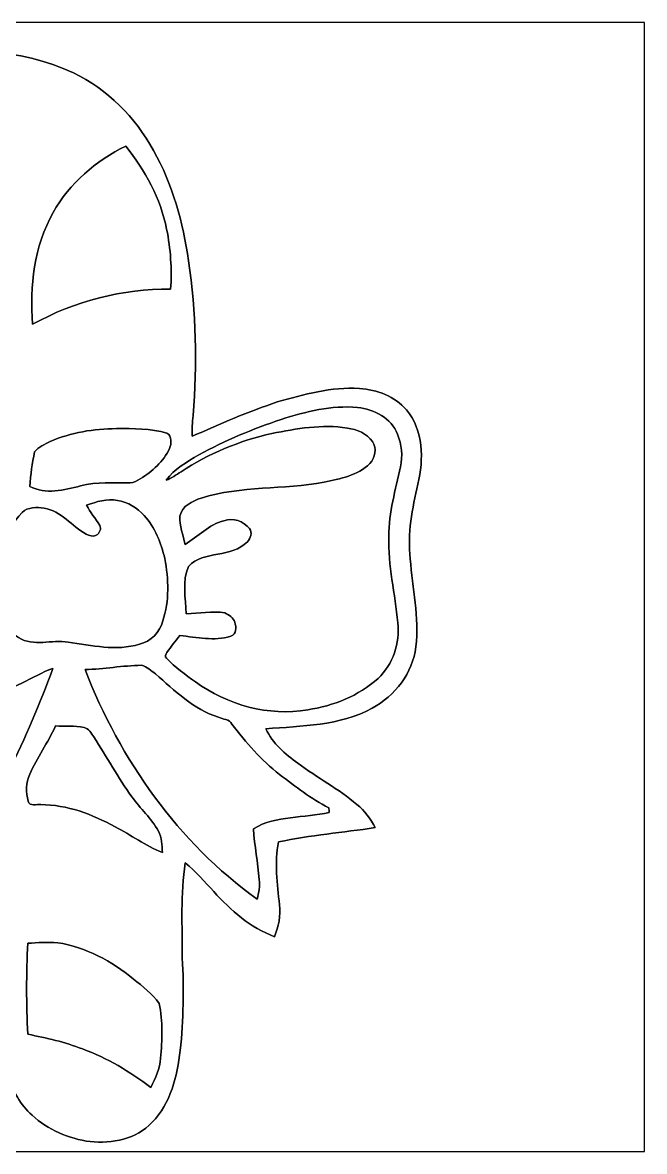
# Model space of a CAD drawing. Header units: centimetres. Extents: x -16.8 to 16.8, y -16.7 to 16.7.
# Drawn here: x -1.59 to 16.77, y -16.67 to 16.67 of the extents above; entities that cross this region are included whole.
import ezdxf

# ---------------------------------------------------------------- set-up
doc = ezdxf.new("R2010")
doc.units = ezdxf.units.CM
doc.header["$MEASUREMENT"] = 0
doc.layers.add('Layer 1', color=7, linetype='Continuous')

msp = doc.modelspace()

# ---------------------------------------------------------------- linework, layer by layer
at = {"layer": 'Layer 1', "color": 7}
for points, knots in [([(-16.77458, 16.66875), (-16.77458, 16.66875), (16.77458, 16.66875), (16.77458, 16.66875), (16.77458, 16.66875), (16.77458, 16.66875), (16.77458, -16.66875), (16.77458, -16.66875), (16.77458, -16.66875), (16.77458, -16.66875), (-16.77458, -16.66875), (-16.77458, -16.66875), (-16.77458, -16.66875), (-16.77458, -16.66875), (-16.77458, 16.66875), (-16.77458, 16.66875), (-16.77458, 16.66875), (-16.77458, 16.66875), (-16.77458, 16.66875), (-16.77458, 16.66875)], [0, 0, 0, 0, 0.16666667, 0.16666667, 0.16666667, 0.16666667, 0.33333333, 0.33333333, 0.33333333, 0.33333333, 0.5, 0.5, 0.5, 0.5, 0.66666667, 0.66666667, 0.66666667, 0.66666667, 1, 1, 1, 1]), ([(-5.19395, 15.39169), (-6.27733, 15.00046), (-7.233, 14.27515), (-7.92198, 13.35405), (-7.92198, 13.35405), (-8.66951, 12.37615), (-9.12072, 11.18235), (-9.25336, 9.96139), (-9.25336, 9.96139), (-9.34755, 8.84414), (-9.17575, 7.69655), (-8.70832, 6.67385), (-8.70832, 6.67385), (-8.53546, 6.24417), (-8.24159, 5.87975), (-8.03663, 5.46664), (-8.03663, 5.46664), (-8.60884, 5.26979), (-9.18281, 4.91596), (-9.4047, 4.32294), (-9.4047, 4.32294), (-9.66223, 3.56517), (-9.41987, 2.76684), (-9.40682, 1.99355), (-9.40682, 1.99355), (-9.35849, 0.98249), (-9.64318, 0.00317), (-9.86261, -0.97226), (-9.86261, -0.97226), (-9.97338, -1.43193), (-10.00054, -1.91241), (-9.93105, -2.38054), (-9.93105, -2.38054), (-9.85555, -2.88819), (-9.56134, -3.34433), (-9.16975, -3.66677), (-9.16975, -3.66677), (-8.44268, -4.21358), (-7.51558, -4.37797), (-6.63328, -4.4831), (-6.63328, -4.4831), (-6.62623, -4.50533), (-6.61176, -4.54978), (-6.60471, -4.57165), (-6.60471, -4.57165), (-7.46019, -5.52697), (-8.5785, -6.17608), (-9.60755, -6.92044), (-9.60755, -6.92044), (-9.3031, -7.35118), (-8.81662, -7.62706), (-8.30721, -7.7403), (-8.30721, -7.7403), (-7.74947, -7.90328), (-7.16809, -7.94597), (-6.59377, -8.01229), (-6.59377, -8.01229), (-6.45231, -8.02852), (-6.41385, -8.19362), (-6.3567, -8.29945), (-6.3567, -8.29945), (-6.04626, -9.09461), (-6.14821, -9.97091), (-6.11364, -10.80488), (-6.11364, -10.80488), (-5.49204, -10.64436), (-4.95124, -10.26336), (-4.46229, -9.86049), (-4.46229, -9.86049), (-3.48262, -8.99478), (-2.83139, -7.84437), (-2.03059, -6.82766), (-2.03059, -6.82766), (-1.90359, -7.61153), (-1.9618, -8.41093), (-1.97873, -9.20115), (-1.97873, -9.20115), (-2.01119, -10.93893), (-2.1971, -12.68448), (-1.96603, -14.41662), (-1.96603, -14.41662), (-1.90571, -14.87311), (-1.64994, -15.29186), (-1.30916, -15.59595), (-1.30916, -15.59595), (-0.83926, -16.03269), (-0.22507, -16.29304), (0.40675, -16.37947), (0.40675, -16.37947), (1.04846, -16.44086), (1.77765, -16.30715), (2.23202, -15.81326), (2.23202, -15.81326), (2.79753, -15.25235), (2.9651, -14.44413), (3.06917, -13.68637), (3.06917, -13.68637), (3.16442, -12.77902), (3.17571, -11.86462), (3.12808, -10.9541), (3.12808, -10.9541), (3.13161, -10.01854), (3.06599, -9.0738), (3.21663, -8.14599), (3.21663, -8.14599), (3.52425, -8.39964), (3.78919, -8.70056), (4.0573, -8.99442), (4.0573, -8.99442), (4.55718, -9.55252), (5.14138, -10.06122), (5.85188, -10.32792), (5.85188, -10.32792), (5.97217, -10.02806), (6.04132, -9.70597), (5.99581, -9.38248), (5.99581, -9.38248), (5.93619, -8.76723), (5.84447, -8.14176), (5.96865, -7.52828), (5.96865, -7.52828), (6.91056, -7.32719), (7.87259, -7.25099), (8.82332, -7.106), (8.82332, -7.106), (8.69139, -6.84601), (8.51217, -6.60859), (8.28393, -6.4262), (8.28393, -6.4262), (7.74559, -5.96124), (7.10918, -5.6328), (6.54297, -5.20594), (6.54297, -5.20594), (6.1655, -4.93677), (5.7972, -4.61645), (5.59611, -4.19029), (5.59611, -4.19029), (6.65268, -4.09716), (7.77557, -4.10598), (8.7316, -3.58034), (8.7316, -3.58034), (9.40153, -3.21381), (9.94163, -2.54282), (10.02171, -1.76742), (10.02171, -1.76742), (10.13777, -0.89853), (9.91658, -0.03457), (9.8612, 0.83044), (9.8612, 0.83044), (9.76524, 1.57409), (9.92364, 2.31669), (10.08556, 3.03883), (10.08556, 3.03883), (10.25737, 3.77119), (10.25596, 4.62986), (9.74619, 5.23134), (9.74619, 5.23134), (9.40294, 5.6328), (8.87624, 5.82648), (8.36013, 5.8614), (8.36013, 5.8614), (7.53039, 5.91644), (6.72042, 5.6896), (5.9309, 5.46453), (5.9309, 5.46453), (5.074, 5.17878), (4.24533, 4.81683), (3.42089, 4.44994), (3.42089, 4.44994), (3.41242, 4.65384), (3.429, 4.85775), (3.44417, 5.06095), (3.44417, 5.06095), (3.56835, 6.58319), (3.5366, 8.12024), (3.31505, 9.63224), (3.31505, 9.63224), (3.14007, 10.76254), (2.84868, 11.89531), (2.27295, 12.89297), (2.27295, 12.89297), (1.73919, 13.87016), (0.92004, 14.70201), (-0.08996, 15.1832), (-0.08996, 15.1832), (-1.67146, 15.92756), (-3.556, 15.99389), (-5.19395, 15.39169)], [0, 0, 0, 0, 0.02083333, 0.02083333, 0.02083333, 0.02083333, 0.04166667, 0.04166667, 0.04166667, 0.04166667, 0.0625, 0.0625, 0.0625, 0.0625, 0.08333333, 0.08333333, 0.08333333, 0.08333333, 0.10416667, 0.10416667, 0.10416667, 0.10416667, 0.125, 0.125, 0.125, 0.125, 0.14583333, 0.14583333, 0.14583333, 0.14583333, 0.16666667, 0.16666667, 0.16666667, 0.16666667, 0.1875, 0.1875, 0.1875, 0.1875, 0.20833333, 0.20833333, 0.20833333, 0.20833333, 0.22916667, 0.22916667, 0.22916667, 0.22916667, 0.25, 0.25, 0.25, 0.25, 0.27083333, 0.27083333, 0.27083333, 0.27083333, 0.29166667, 0.29166667, 0.29166667, 0.29166667, 0.3125, 0.3125, 0.3125, 0.3125, 0.33333333, 0.33333333, 0.33333333, 0.33333333, 0.35416667, 0.35416667, 0.35416667, 0.35416667, 0.375, 0.375, 0.375, 0.375, 0.39583333, 0.39583333, 0.39583333, 0.39583333, 0.41666667, 0.41666667, 0.41666667, 0.41666667, 0.4375, 0.4375, 0.4375, 0.4375, 0.45833333, 0.45833333, 0.45833333, 0.45833333, 0.47916667, 0.47916667, 0.47916667, 0.47916667, 0.5, 0.5, 0.5, 0.5, 0.52083333, 0.52083333, 0.52083333, 0.52083333, 0.54166667, 0.54166667, 0.54166667, 0.54166667, 0.5625, 0.5625, 0.5625, 0.5625, 0.58333333, 0.58333333, 0.58333333, 0.58333333, 0.60416667, 0.60416667, 0.60416667, 0.60416667, 0.625, 0.625, 0.625, 0.625, 0.64583333, 0.64583333, 0.64583333, 0.64583333, 0.66666667, 0.66666667, 0.66666667, 0.66666667, 0.6875, 0.6875, 0.6875, 0.6875, 0.70833333, 0.70833333, 0.70833333, 0.70833333, 0.72916667, 0.72916667, 0.72916667, 0.72916667, 0.75, 0.75, 0.75, 0.75, 0.77083333, 0.77083333, 0.77083333, 0.77083333, 0.79166667, 0.79166667, 0.79166667, 0.79166667, 0.8125, 0.8125, 0.8125, 0.8125, 0.83333333, 0.83333333, 0.83333333, 0.83333333, 0.85416667, 0.85416667, 0.85416667, 0.85416667, 0.875, 0.875, 0.875, 0.875, 0.89583333, 0.89583333, 0.89583333, 0.89583333, 0.91666667, 0.91666667, 0.91666667, 0.91666667, 0.9375, 0.9375, 0.9375, 0.9375, 0.95833333, 0.95833333, 0.95833333, 0.95833333, 1, 1, 1, 1]), ([(-0.6858, 11.05853), (-0.20849, 11.92495), (0.57891, 12.58746), (1.45732, 13.0235), (1.45732, 13.0235), (2.02424, 12.30066), (2.49061, 11.47657), (2.66559, 10.56605), (2.66559, 10.56605), (2.78412, 9.98467), (2.82328, 9.38706), (2.78271, 8.79475), (2.78271, 8.79475), (1.3649, 8.80674), (-0.05221, 8.44938), (-1.29152, 7.7597), (-1.29152, 7.7597), (-1.38289, 8.88118), (-1.24989, 10.06581), (-0.6858, 11.05853)], [0, 0, 0, 0, 0.16666667, 0.16666667, 0.16666667, 0.16666667, 0.33333333, 0.33333333, 0.33333333, 0.33333333, 0.5, 0.5, 0.5, 0.5, 0.66666667, 0.66666667, 0.66666667, 0.66666667, 1, 1, 1, 1]), ([(6.05084, 4.95088), (6.77757, 5.18089), (7.53533, 5.36787), (8.30404, 5.30507), (8.30404, 5.30507), (8.78875, 5.24792), (9.29993, 4.98934), (9.48549, 4.51097), (9.48549, 4.51097), (9.60437, 4.20899), (9.64318, 3.86821), (9.57086, 3.55), (9.57086, 3.55), (9.43292, 2.87091), (9.21667, 2.20028), (9.2262, 1.49966), (9.2262, 1.49966), (9.1948, 0.63676), (9.41952, -0.20249), (9.49043, -1.05657), (9.49043, -1.05657), (9.56275, -1.65594), (9.34896, -2.28353), (8.90905, -2.70016), (8.90905, -2.70016), (8.33473, -3.21627), (7.58896, -3.5112), (6.83189, -3.62585), (6.83189, -3.62585), (5.67302, -3.82693), (4.4577, -3.48439), (3.51296, -2.80106), (3.51296, -2.80106), (3.2131, -2.58833), (2.91641, -2.36643), (2.65818, -2.10397), (2.65818, -2.10397), (2.59715, -2.05846), (2.64231, -1.98226), (2.67194, -1.93146), (2.67194, -1.93146), (2.79224, -1.76001), (2.93017, -1.60091), (3.05682, -1.43404), (3.05682, -1.43404), (3.55212, -1.48131), (4.0707, -1.61149), (4.55683, -1.44992), (4.55683, -1.44992), (4.73428, -1.40123), (4.72722, -1.18498), (4.67572, -1.04246), (4.67572, -1.04246), (4.63479, -0.90699), (4.50462, -0.82444), (4.38644, -0.76412), (4.38644, -0.76412), (4.00685, -0.69956), (3.62444, -0.78705), (3.24379, -0.78846), (3.24379, -0.78846), (3.22121, -0.32279), (3.12173, 0.16051), (3.30659, 0.60889), (3.30659, 0.60889), (3.76837, 1.09079), (4.5847, 0.84702), (5.05037, 1.33421), (5.05037, 1.33421), (5.14068, 1.43369), (5.20947, 1.60796), (5.11175, 1.72403), (5.11175, 1.72403), (4.93924, 1.94204), (4.62562, 2.06163), (4.35822, 1.95439), (4.35822, 1.95439), (3.91125, 1.8482), (3.59375, 1.48978), (3.21275, 1.25871), (3.21275, 1.25871), (3.14748, 1.53458), (3.048, 1.80834), (3.05752, 2.09515), (3.05752, 2.09515), (3.12067, 2.39466), (3.423, 2.54212), (3.68829, 2.62396), (3.68829, 2.62396), (4.86163, 2.99861), (6.11576, 2.86985), (7.3152, 3.09563), (7.3152, 3.09563), (7.79145, 3.19476), (8.30157, 3.29565), (8.6674, 3.64419), (8.6674, 3.64419), (8.82191, 3.81741), (8.87977, 4.09716), (8.74148, 4.29577), (8.74148, 4.29577), (8.57779, 4.53496), (8.28216, 4.65631), (8.00312, 4.693), (8.00312, 4.693), (7.25629, 4.81824), (6.50169, 4.67113), (5.76756, 4.53602), (5.76756, 4.53602), (4.81894, 4.318), (3.90243, 3.93912), (3.08963, 3.40148), (3.08963, 3.40148), (2.9464, 3.31082), (2.80529, 3.21416), (2.64689, 3.15101), (2.64689, 3.15101), (2.89348, 3.48544), (3.26284, 3.69394), (3.61456, 3.8989), (3.61456, 3.8989), (4.38856, 4.3307), (5.21229, 4.66619), (6.05084, 4.95088)], [0, 0, 0, 0, 0.03125, 0.03125, 0.03125, 0.03125, 0.0625, 0.0625, 0.0625, 0.0625, 0.09375, 0.09375, 0.09375, 0.09375, 0.125, 0.125, 0.125, 0.125, 0.15625, 0.15625, 0.15625, 0.15625, 0.1875, 0.1875, 0.1875, 0.1875, 0.21875, 0.21875, 0.21875, 0.21875, 0.25, 0.25, 0.25, 0.25, 0.28125, 0.28125, 0.28125, 0.28125, 0.3125, 0.3125, 0.3125, 0.3125, 0.34375, 0.34375, 0.34375, 0.34375, 0.375, 0.375, 0.375, 0.375, 0.40625, 0.40625, 0.40625, 0.40625, 0.4375, 0.4375, 0.4375, 0.4375, 0.46875, 0.46875, 0.46875, 0.46875, 0.5, 0.5, 0.5, 0.5, 0.53125, 0.53125, 0.53125, 0.53125, 0.5625, 0.5625, 0.5625, 0.5625, 0.59375, 0.59375, 0.59375, 0.59375, 0.625, 0.625, 0.625, 0.625, 0.65625, 0.65625, 0.65625, 0.65625, 0.6875, 0.6875, 0.6875, 0.6875, 0.71875, 0.71875, 0.71875, 0.71875, 0.75, 0.75, 0.75, 0.75, 0.78125, 0.78125, 0.78125, 0.78125, 0.8125, 0.8125, 0.8125, 0.8125, 0.84375, 0.84375, 0.84375, 0.84375, 0.875, 0.875, 0.875, 0.875, 0.90625, 0.90625, 0.90625, 0.90625, 0.9375, 0.9375, 0.9375, 0.9375, 1, 1, 1, 1]), ([(-0.77082, 4.30036), (-0.15558, 4.55859), (0.51541, 4.67677), (1.18145, 4.67713), (1.18145, 4.67713), (1.68063, 4.68136), (2.19181, 4.68383), (2.67511, 4.54272), (2.67511, 4.54272), (2.83351, 4.45735), (2.80494, 4.23439), (2.75378, 4.08834), (2.75378, 4.08834), (2.5654, 3.70911), (2.24367, 3.41207), (1.88524, 3.19511), (1.88524, 3.19511), (1.79246, 3.14396), (1.69862, 3.08363), (1.58997, 3.07552), (1.58997, 3.07552), (1.10102, 3.0547), (0.59937, 3.12702), (0.12277, 2.9845), (0.12277, 2.9845), (-0.36054, 2.86702), (-0.90981, 2.71815), (-1.37195, 2.97286), (-1.37195, 2.97286), (-1.3462, 3.31399), (-1.31516, 3.65795), (-1.23366, 3.99098), (-1.23366, 3.99098), (-1.1236, 4.14126), (-0.92992, 4.21076), (-0.77082, 4.30036)], [0, 0, 0, 0, 0.1, 0.1, 0.1, 0.1, 0.2, 0.2, 0.2, 0.2, 0.3, 0.3, 0.3, 0.3, 0.4, 0.4, 0.4, 0.4, 0.5, 0.5, 0.5, 0.5, 0.6, 0.6, 0.6, 0.6, 0.7, 0.7, 0.7, 0.7, 0.8, 0.8, 0.8, 0.8, 1, 1, 1, 1]), ([(0.30198, 2.41688), (0.59302, 2.51495), (0.90382, 2.62043), (1.2132, 2.55305), (1.2132, 2.55305), (1.52047, 2.5086), (1.79705, 2.33715), (2.00166, 2.10785), (2.00166, 2.10785), (2.32551, 1.7586), (2.50437, 1.30034), (2.60738, 0.84138), (2.60738, 0.84138), (2.7238, 0.2346), (2.75026, -0.40993), (2.55058, -1.00295), (2.55058, -1.00295), (2.47191, -1.33562), (2.19604, -1.61043), (1.86408, -1.69122), (1.86408, -1.69122), (1.17122, -1.90006), (0.44979, -1.72014), (-0.24518, -1.62877), (-0.24518, -1.62877), (-0.72566, -1.5494), (-1.26929, -1.76742), (-1.7085, -1.49437), (-1.7085, -1.49437), (-1.96568, -1.33597), (-2.09726, -1.04704), (-2.18158, -0.76941), (-2.18158, -0.76941), (-2.36467, -0.13123), (-2.34562, 0.55986), (-2.14771, 1.19239), (-2.14771, 1.19239), (-2.04893, 1.56457), (-1.87854, 1.92864), (-1.59985, 2.20028), (-1.59985, 2.20028), (-1.43263, 2.36608), (-1.17122, 2.35973), (-0.95426, 2.32869), (-0.95426, 2.32869), (-0.45156, 2.24508), (-0.13653, 1.79564), (0.28963, 1.55998), (0.28963, 1.55998), (0.37782, 1.51342), (0.49107, 1.47461), (0.5842, 1.53106), (0.5842, 1.53106), (0.6798, 1.58221), (0.74789, 1.71697), (0.68968, 1.81786), (0.68968, 1.81786), (0.57362, 2.026), (0.40217, 2.19886), (0.30198, 2.41688)], [0, 0, 0, 0, 0.0625, 0.0625, 0.0625, 0.0625, 0.125, 0.125, 0.125, 0.125, 0.1875, 0.1875, 0.1875, 0.1875, 0.25, 0.25, 0.25, 0.25, 0.3125, 0.3125, 0.3125, 0.3125, 0.375, 0.375, 0.375, 0.375, 0.4375, 0.4375, 0.4375, 0.4375, 0.5, 0.5, 0.5, 0.5, 0.5625, 0.5625, 0.5625, 0.5625, 0.625, 0.625, 0.625, 0.625, 0.6875, 0.6875, 0.6875, 0.6875, 0.75, 0.75, 0.75, 0.75, 0.8125, 0.8125, 0.8125, 0.8125, 0.875, 0.875, 0.875, 0.875, 1, 1, 1, 1]), ([(0.25647, -2.44016), (0.81456, -2.42605), (1.3656, -2.31881), (1.9237, -2.31246), (1.9237, -2.31246), (2.08174, -2.34738), (2.20839, -2.4705), (2.33609, -2.56681), (2.33609, -2.56681), (2.90477, -3.0547), (3.45934, -3.61738), (4.19276, -3.84634), (4.19276, -3.84634), (4.3247, -3.91231), (4.5152, -3.89855), (4.59387, -4.04813), (4.59387, -4.04813), (5.00909, -4.5907), (5.45677, -5.1181), (6.00251, -5.53438), (6.00251, -5.53438), (6.46218, -5.89527), (6.93349, -6.24911), (7.45278, -6.52074), (7.45278, -6.52074), (7.45737, -6.56555), (7.46196, -6.61106), (7.46689, -6.65656), (7.46689, -6.65656), (6.72536, -6.83648), (5.90338, -6.73417), (5.22711, -7.13811), (5.22711, -7.13811), (5.25886, -7.64152), (5.35622, -8.13788), (5.39997, -8.64023), (5.39997, -8.64023), (5.43101, -8.83567), (5.38304, -9.02794), (5.33753, -9.21667), (5.33753, -9.21667), (3.00179, -7.54415), (1.29117, -5.10011), (0.25647, -2.44016)], [0, 0, 0, 0, 0.08333333, 0.08333333, 0.08333333, 0.08333333, 0.16666667, 0.16666667, 0.16666667, 0.16666667, 0.25, 0.25, 0.25, 0.25, 0.33333333, 0.33333333, 0.33333333, 0.33333333, 0.41666667, 0.41666667, 0.41666667, 0.41666667, 0.5, 0.5, 0.5, 0.5, 0.58333333, 0.58333333, 0.58333333, 0.58333333, 0.66666667, 0.66666667, 0.66666667, 0.66666667, 0.75, 0.75, 0.75, 0.75, 0.83333333, 0.83333333, 0.83333333, 0.83333333, 1, 1, 1, 1]), ([(-1.61043, -2.83704), (-1.3021, -2.70087), (-1.01812, -2.50684), (-0.69356, -2.40982), (-0.69356, -2.40982), (-1.07456, -3.44346), (-1.51342, -4.45664), (-1.99672, -5.44689), (-1.99672, -5.44689), (-2.79647, -7.02416), (-3.81776, -8.52981), (-5.22076, -9.63083), (-5.22076, -9.63083), (-5.32271, -9.69186), (-5.40773, -9.79734), (-5.52979, -9.81922), (-5.52979, -9.81922), (-5.64198, -9.01841), (-5.67761, -8.19362), (-5.96935, -7.42985), (-5.96935, -7.42985), (-6.84495, -7.43938), (-7.72689, -7.3339), (-8.55063, -7.02663), (-8.55063, -7.02663), (-8.55063, -7.00546), (-8.55028, -6.96277), (-8.54992, -6.94126), (-8.54992, -6.94126), (-7.45067, -6.20607), (-6.46148, -5.31742), (-5.52909, -4.38256), (-5.52909, -4.38256), (-5.45006, -4.29295), (-5.33259, -4.25521), (-5.21794, -4.23616), (-5.21794, -4.23616), (-3.95252, -3.95252), (-2.7746, -3.39302), (-1.61043, -2.83704)], [0, 0, 0, 0, 0.09090909, 0.09090909, 0.09090909, 0.09090909, 0.18181818, 0.18181818, 0.18181818, 0.18181818, 0.27272727, 0.27272727, 0.27272727, 0.27272727, 0.36363636, 0.36363636, 0.36363636, 0.36363636, 0.45454545, 0.45454545, 0.45454545, 0.45454545, 0.54545455, 0.54545455, 0.54545455, 0.54545455, 0.63636364, 0.63636364, 0.63636364, 0.63636364, 0.72727273, 0.72727273, 0.72727273, 0.72727273, 0.81818182, 0.81818182, 0.81818182, 0.81818182, 1, 1, 1, 1]), ([(-0.61913, -4.10457), (-0.3369, -4.11127), (-0.05115, -4.09716), (0.22754, -4.15078), (0.22754, -4.15078), (0.36936, -4.17583), (0.43392, -4.32329), (0.51294, -4.4256), (0.51294, -4.4256), (0.89076, -5.01368), (1.23225, -5.62504), (1.63618, -6.19619), (1.63618, -6.19619), (1.88807, -6.54191), (2.20909, -6.83401), (2.42323, -7.20725), (2.42323, -7.20725), (2.52836, -7.39951), (2.53189, -7.62635), (2.53859, -7.84084), (2.53859, -7.84084), (2.04011, -7.65175), (1.61572, -7.31767), (1.14018, -7.08201), (1.14018, -7.08201), (0.46778, -6.70736), (-0.27587, -6.42973), (-1.05516, -6.42796), (-1.05516, -6.42796), (-1.16381, -6.40609), (-1.38042, -6.49041), (-1.42381, -6.32883), (-1.42381, -6.32883), (-1.48943, -6.06778), (-1.50107, -5.77885), (-1.37971, -5.53156), (-1.37971, -5.53156), (-1.16769, -5.03484), (-0.83467, -4.60057), (-0.61913, -4.10457)], [0, 0, 0, 0, 0.09090909, 0.09090909, 0.09090909, 0.09090909, 0.18181818, 0.18181818, 0.18181818, 0.18181818, 0.27272727, 0.27272727, 0.27272727, 0.27272727, 0.36363636, 0.36363636, 0.36363636, 0.36363636, 0.45454545, 0.45454545, 0.45454545, 0.45454545, 0.54545455, 0.54545455, 0.54545455, 0.54545455, 0.63636364, 0.63636364, 0.63636364, 0.63636364, 0.72727273, 0.72727273, 0.72727273, 0.72727273, 0.81818182, 0.81818182, 0.81818182, 0.81818182, 1, 1, 1, 1]), ([(-1.43334, -10.52195), (-1.14018, -10.50537), (-0.84526, -10.47962), (-0.55174, -10.50396), (-0.55174, -10.50396), (0.27905, -10.6359), (1.04281, -11.04618), (1.68698, -11.57676), (1.68698, -11.57676), (1.95404, -11.7983), (2.24684, -12.00997), (2.44369, -12.29889), (2.44369, -12.29889), (2.55976, -12.82771), (2.53541, -13.38086), (2.48638, -13.91744), (2.48638, -13.91744), (2.46062, -14.22365), (2.33751, -14.50658), (2.20063, -14.77716), (2.20063, -14.77716), (1.57868, -14.31749), (0.9144, -13.90509), (0.18344, -13.64368), (0.18344, -13.64368), (-0.33761, -13.43695), (-0.88618, -13.32054), (-1.43334, -13.20941), (-1.43334, -13.20941), (-1.48343, -12.31477), (-1.48308, -11.41624), (-1.43334, -10.52195)], [0, 0, 0, 0, 0.11111111, 0.11111111, 0.11111111, 0.11111111, 0.22222222, 0.22222222, 0.22222222, 0.22222222, 0.33333333, 0.33333333, 0.33333333, 0.33333333, 0.44444444, 0.44444444, 0.44444444, 0.44444444, 0.55555556, 0.55555556, 0.55555556, 0.55555556, 0.66666667, 0.66666667, 0.66666667, 0.66666667, 0.77777778, 0.77777778, 0.77777778, 0.77777778, 1, 1, 1, 1])]:
    msp.add_open_spline(points, degree=3, knots=knots, dxfattribs=at)
at = {"layer": 'Layer 1', "color": 8}
for points, knots in [([(-5.19395, 15.39169), (-3.556, 15.99389), (-1.67146, 15.92756), (-0.08996, 15.1832), (-0.08996, 15.1832), (0.92004, 14.70201), (1.73919, 13.87016), (2.27295, 12.89297), (2.27295, 12.89297), (2.84868, 11.89531), (3.14007, 10.76254), (3.31505, 9.63224), (3.31505, 9.63224), (3.5366, 8.12024), (3.56835, 6.58319), (3.44417, 5.06095), (3.44417, 5.06095), (3.429, 4.85775), (3.41242, 4.65384), (3.42089, 4.44994), (3.42089, 4.44994), (4.24533, 4.81683), (5.074, 5.17878), (5.9309, 5.46453), (5.9309, 5.46453), (6.72042, 5.6896), (7.53039, 5.91644), (8.36013, 5.8614), (8.36013, 5.8614), (8.87624, 5.82648), (9.40294, 5.6328), (9.74619, 5.23134), (9.74619, 5.23134), (10.25596, 4.62986), (10.25737, 3.77119), (10.08556, 3.03883), (10.08556, 3.03883), (9.92364, 2.31669), (9.76524, 1.57409), (9.8612, 0.83044), (9.8612, 0.83044), (9.91658, -0.03457), (10.13777, -0.89853), (10.02171, -1.76742), (10.02171, -1.76742), (9.94163, -2.54282), (9.40153, -3.21381), (8.7316, -3.58034), (8.7316, -3.58034), (7.77557, -4.10598), (6.65268, -4.09716), (5.59611, -4.19029), (5.59611, -4.19029), (5.7972, -4.61645), (6.1655, -4.93677), (6.54297, -5.20594), (6.54297, -5.20594), (7.10918, -5.6328), (7.74559, -5.96124), (8.28393, -6.4262), (8.28393, -6.4262), (8.51217, -6.60859), (8.69139, -6.84601), (8.82332, -7.106), (8.82332, -7.106), (7.87259, -7.25099), (6.91056, -7.32719), (5.96865, -7.52828), (5.96865, -7.52828), (5.84447, -8.14176), (5.93619, -8.76723), (5.99581, -9.38248), (5.99581, -9.38248), (6.04132, -9.70597), (5.97217, -10.02806), (5.85188, -10.32792), (5.85188, -10.32792), (5.14138, -10.06122), (4.55718, -9.55252), (4.0573, -8.99442), (4.0573, -8.99442), (3.78919, -8.70056), (3.52425, -8.39964), (3.21663, -8.14599), (3.21663, -8.14599), (3.06599, -9.0738), (3.13161, -10.01854), (3.12808, -10.9541), (3.12808, -10.9541), (3.17571, -11.86462), (3.16442, -12.77902), (3.06917, -13.68637), (3.06917, -13.68637), (2.9651, -14.44413), (2.79753, -15.25235), (2.23202, -15.81326), (2.23202, -15.81326), (1.77765, -16.30715), (1.04846, -16.44086), (0.40675, -16.37947), (0.40675, -16.37947), (-0.22507, -16.29304), (-0.83926, -16.03269), (-1.30916, -15.59595), (-1.30916, -15.59595), (-1.64994, -15.29186), (-1.90571, -14.87311), (-1.96603, -14.41662), (-1.96603, -14.41662), (-2.1971, -12.68448), (-2.01119, -10.93893), (-1.97873, -9.20115), (-1.97873, -9.20115), (-1.9618, -8.41093), (-1.90359, -7.61153), (-2.03059, -6.82766), (-2.03059, -6.82766), (-2.83139, -7.84437), (-3.48262, -8.99478), (-4.46229, -9.86049), (-4.46229, -9.86049), (-4.95124, -10.26336), (-5.49204, -10.64436), (-6.11364, -10.80488), (-6.11364, -10.80488), (-6.14821, -9.97091), (-6.04626, -9.09461), (-6.3567, -8.29945), (-6.3567, -8.29945), (-6.41385, -8.19362), (-6.45231, -8.02852), (-6.59377, -8.01229), (-6.59377, -8.01229), (-7.16809, -7.94597), (-7.74947, -7.90328), (-8.30721, -7.7403), (-8.30721, -7.7403), (-8.81662, -7.62706), (-9.3031, -7.35118), (-9.60755, -6.92044), (-9.60755, -6.92044), (-8.5785, -6.17608), (-7.46019, -5.52697), (-6.60471, -4.57165), (-6.60471, -4.57165), (-6.61176, -4.54978), (-6.62623, -4.50533), (-6.63328, -4.4831), (-6.63328, -4.4831), (-7.51558, -4.37797), (-8.44268, -4.21358), (-9.16975, -3.66677), (-9.16975, -3.66677), (-9.56134, -3.34433), (-9.85555, -2.88819), (-9.93105, -2.38054), (-9.93105, -2.38054), (-10.00054, -1.91241), (-9.97338, -1.43193), (-9.86261, -0.97226), (-9.86261, -0.97226), (-9.64318, 0.00317), (-9.35849, 0.98249), (-9.40682, 1.99355), (-9.40682, 1.99355), (-9.41987, 2.76684), (-9.66223, 3.56517), (-9.4047, 4.32294), (-9.4047, 4.32294), (-9.18281, 4.91596), (-8.60884, 5.26979), (-8.03663, 5.46664), (-8.03663, 5.46664), (-8.24159, 5.87975), (-8.53546, 6.24417), (-8.70832, 6.67385), (-8.70832, 6.67385), (-9.17575, 7.69655), (-9.34755, 8.84414), (-9.25336, 9.96139), (-9.25336, 9.96139), (-9.12072, 11.18235), (-8.66951, 12.37615), (-7.92198, 13.35405), (-7.92198, 13.35405), (-7.233, 14.27515), (-6.27733, 15.00046), (-5.19395, 15.39169), (-5.19395, 15.39169), (-5.19395, 15.39169), (-5.19395, 15.39169), (-5.19395, 15.39169)], [0, 0, 0, 0, 0.02040816, 0.02040816, 0.02040816, 0.02040816, 0.04081633, 0.04081633, 0.04081633, 0.04081633, 0.06122449, 0.06122449, 0.06122449, 0.06122449, 0.08163265, 0.08163265, 0.08163265, 0.08163265, 0.10204082, 0.10204082, 0.10204082, 0.10204082, 0.12244898, 0.12244898, 0.12244898, 0.12244898, 0.14285714, 0.14285714, 0.14285714, 0.14285714, 0.16326531, 0.16326531, 0.16326531, 0.16326531, 0.18367347, 0.18367347, 0.18367347, 0.18367347, 0.20408163, 0.20408163, 0.20408163, 0.20408163, 0.2244898, 0.2244898, 0.2244898, 0.2244898, 0.24489796, 0.24489796, 0.24489796, 0.24489796, 0.26530612, 0.26530612, 0.26530612, 0.26530612, 0.28571429, 0.28571429, 0.28571429, 0.28571429, 0.30612245, 0.30612245, 0.30612245, 0.30612245, 0.32653061, 0.32653061, 0.32653061, 0.32653061, 0.34693878, 0.34693878, 0.34693878, 0.34693878, 0.36734694, 0.36734694, 0.36734694, 0.36734694, 0.3877551, 0.3877551, 0.3877551, 0.3877551, 0.40816327, 0.40816327, 0.40816327, 0.40816327, 0.42857143, 0.42857143, 0.42857143, 0.42857143, 0.44897959, 0.44897959, 0.44897959, 0.44897959, 0.46938776, 0.46938776, 0.46938776, 0.46938776, 0.48979592, 0.48979592, 0.48979592, 0.48979592, 0.51020408, 0.51020408, 0.51020408, 0.51020408, 0.53061224, 0.53061224, 0.53061224, 0.53061224, 0.55102041, 0.55102041, 0.55102041, 0.55102041, 0.57142857, 0.57142857, 0.57142857, 0.57142857, 0.59183673, 0.59183673, 0.59183673, 0.59183673, 0.6122449, 0.6122449, 0.6122449, 0.6122449, 0.63265306, 0.63265306, 0.63265306, 0.63265306, 0.65306122, 0.65306122, 0.65306122, 0.65306122, 0.67346939, 0.67346939, 0.67346939, 0.67346939, 0.69387755, 0.69387755, 0.69387755, 0.69387755, 0.71428571, 0.71428571, 0.71428571, 0.71428571, 0.73469388, 0.73469388, 0.73469388, 0.73469388, 0.75510204, 0.75510204, 0.75510204, 0.75510204, 0.7755102, 0.7755102, 0.7755102, 0.7755102, 0.79591837, 0.79591837, 0.79591837, 0.79591837, 0.81632653, 0.81632653, 0.81632653, 0.81632653, 0.83673469, 0.83673469, 0.83673469, 0.83673469, 0.85714286, 0.85714286, 0.85714286, 0.85714286, 0.87755102, 0.87755102, 0.87755102, 0.87755102, 0.89795918, 0.89795918, 0.89795918, 0.89795918, 0.91836735, 0.91836735, 0.91836735, 0.91836735, 0.93877551, 0.93877551, 0.93877551, 0.93877551, 0.95918367, 0.95918367, 0.95918367, 0.95918367, 1, 1, 1, 1]), ([(-0.6858, 11.05853), (-1.24989, 10.06581), (-1.38289, 8.88118), (-1.29152, 7.7597), (-1.29152, 7.7597), (-0.05221, 8.44938), (1.3649, 8.80674), (2.78271, 8.79475), (2.78271, 8.79475), (2.82328, 9.38706), (2.78412, 9.98467), (2.66559, 10.56605), (2.66559, 10.56605), (2.49061, 11.47657), (2.02424, 12.30066), (1.45732, 13.0235), (1.45732, 13.0235), (0.57891, 12.58746), (-0.20849, 11.92495), (-0.6858, 11.05853), (-0.6858, 11.05853), (-0.6858, 11.05853), (-0.6858, 11.05853), (-0.6858, 11.05853)], [0, 0, 0, 0, 0.14285714, 0.14285714, 0.14285714, 0.14285714, 0.28571429, 0.28571429, 0.28571429, 0.28571429, 0.42857143, 0.42857143, 0.42857143, 0.42857143, 0.57142857, 0.57142857, 0.57142857, 0.57142857, 0.71428571, 0.71428571, 0.71428571, 0.71428571, 1, 1, 1, 1]), ([(6.05084, 4.95088), (5.21229, 4.66619), (4.38856, 4.3307), (3.61456, 3.8989), (3.61456, 3.8989), (3.26284, 3.69394), (2.89348, 3.48544), (2.64689, 3.15101), (2.64689, 3.15101), (2.80529, 3.21416), (2.9464, 3.31082), (3.08963, 3.40148), (3.08963, 3.40148), (3.90243, 3.93912), (4.81894, 4.318), (5.76756, 4.53602), (5.76756, 4.53602), (6.50169, 4.67113), (7.25629, 4.81824), (8.00312, 4.693), (8.00312, 4.693), (8.28216, 4.65631), (8.57779, 4.53496), (8.74148, 4.29577), (8.74148, 4.29577), (8.87977, 4.09716), (8.82191, 3.81741), (8.6674, 3.64419), (8.6674, 3.64419), (8.30157, 3.29565), (7.79145, 3.19476), (7.3152, 3.09563), (7.3152, 3.09563), (6.11576, 2.86985), (4.86163, 2.99861), (3.68829, 2.62396), (3.68829, 2.62396), (3.423, 2.54212), (3.12067, 2.39466), (3.05752, 2.09515), (3.05752, 2.09515), (3.048, 1.80834), (3.14748, 1.53458), (3.21275, 1.25871), (3.21275, 1.25871), (3.59375, 1.48978), (3.91125, 1.8482), (4.35822, 1.95439), (4.35822, 1.95439), (4.62562, 2.06163), (4.93924, 1.94204), (5.11175, 1.72403), (5.11175, 1.72403), (5.20947, 1.60796), (5.14068, 1.43369), (5.05037, 1.33421), (5.05037, 1.33421), (4.5847, 0.84702), (3.76837, 1.09079), (3.30659, 0.60889), (3.30659, 0.60889), (3.12173, 0.16051), (3.22121, -0.32279), (3.24379, -0.78846), (3.24379, -0.78846), (3.62444, -0.78705), (4.00685, -0.69956), (4.38644, -0.76412), (4.38644, -0.76412), (4.50462, -0.82444), (4.63479, -0.90699), (4.67572, -1.04246), (4.67572, -1.04246), (4.72722, -1.18498), (4.73428, -1.40123), (4.55683, -1.44992), (4.55683, -1.44992), (4.0707, -1.61149), (3.55212, -1.48131), (3.05682, -1.43404), (3.05682, -1.43404), (2.93017, -1.60091), (2.79224, -1.76001), (2.67194, -1.93146), (2.67194, -1.93146), (2.64231, -1.98226), (2.59715, -2.05846), (2.65818, -2.10397), (2.65818, -2.10397), (2.91641, -2.36643), (3.2131, -2.58833), (3.51296, -2.80106), (3.51296, -2.80106), (4.4577, -3.48439), (5.67302, -3.82693), (6.83189, -3.62585), (6.83189, -3.62585), (7.58896, -3.5112), (8.33473, -3.21627), (8.90905, -2.70016), (8.90905, -2.70016), (9.34896, -2.28353), (9.56275, -1.65594), (9.49043, -1.05657), (9.49043, -1.05657), (9.41952, -0.20249), (9.1948, 0.63676), (9.2262, 1.49966), (9.2262, 1.49966), (9.21667, 2.20028), (9.43292, 2.87091), (9.57086, 3.55), (9.57086, 3.55), (9.64318, 3.86821), (9.60437, 4.20899), (9.48549, 4.51097), (9.48549, 4.51097), (9.29993, 4.98934), (8.78875, 5.24792), (8.30404, 5.30507), (8.30404, 5.30507), (7.53533, 5.36787), (6.77757, 5.18089), (6.05084, 4.95088), (6.05084, 4.95088), (6.05084, 4.95088), (6.05084, 4.95088), (6.05084, 4.95088)], [0, 0, 0, 0, 0.03030303, 0.03030303, 0.03030303, 0.03030303, 0.06060606, 0.06060606, 0.06060606, 0.06060606, 0.09090909, 0.09090909, 0.09090909, 0.09090909, 0.12121212, 0.12121212, 0.12121212, 0.12121212, 0.15151515, 0.15151515, 0.15151515, 0.15151515, 0.18181818, 0.18181818, 0.18181818, 0.18181818, 0.21212121, 0.21212121, 0.21212121, 0.21212121, 0.24242424, 0.24242424, 0.24242424, 0.24242424, 0.27272727, 0.27272727, 0.27272727, 0.27272727, 0.3030303, 0.3030303, 0.3030303, 0.3030303, 0.33333333, 0.33333333, 0.33333333, 0.33333333, 0.36363636, 0.36363636, 0.36363636, 0.36363636, 0.39393939, 0.39393939, 0.39393939, 0.39393939, 0.42424242, 0.42424242, 0.42424242, 0.42424242, 0.45454545, 0.45454545, 0.45454545, 0.45454545, 0.48484848, 0.48484848, 0.48484848, 0.48484848, 0.51515152, 0.51515152, 0.51515152, 0.51515152, 0.54545455, 0.54545455, 0.54545455, 0.54545455, 0.57575758, 0.57575758, 0.57575758, 0.57575758, 0.60606061, 0.60606061, 0.60606061, 0.60606061, 0.63636364, 0.63636364, 0.63636364, 0.63636364, 0.66666667, 0.66666667, 0.66666667, 0.66666667, 0.6969697, 0.6969697, 0.6969697, 0.6969697, 0.72727273, 0.72727273, 0.72727273, 0.72727273, 0.75757576, 0.75757576, 0.75757576, 0.75757576, 0.78787879, 0.78787879, 0.78787879, 0.78787879, 0.81818182, 0.81818182, 0.81818182, 0.81818182, 0.84848485, 0.84848485, 0.84848485, 0.84848485, 0.87878788, 0.87878788, 0.87878788, 0.87878788, 0.90909091, 0.90909091, 0.90909091, 0.90909091, 0.93939394, 0.93939394, 0.93939394, 0.93939394, 1, 1, 1, 1]), ([(-0.77082, 4.30036), (-0.92992, 4.21076), (-1.1236, 4.14126), (-1.23366, 3.99098), (-1.23366, 3.99098), (-1.31516, 3.65795), (-1.3462, 3.31399), (-1.37195, 2.97286), (-1.37195, 2.97286), (-0.90981, 2.71815), (-0.36054, 2.86702), (0.12277, 2.9845), (0.12277, 2.9845), (0.59937, 3.12702), (1.10102, 3.0547), (1.58997, 3.07552), (1.58997, 3.07552), (1.69862, 3.08363), (1.79246, 3.14396), (1.88524, 3.19511), (1.88524, 3.19511), (2.24367, 3.41207), (2.5654, 3.70911), (2.75378, 4.08834), (2.75378, 4.08834), (2.80494, 4.23439), (2.83351, 4.45735), (2.67511, 4.54272), (2.67511, 4.54272), (2.19181, 4.68383), (1.68063, 4.68136), (1.18145, 4.67713), (1.18145, 4.67713), (0.51541, 4.67677), (-0.15558, 4.55859), (-0.77082, 4.30036), (-0.77082, 4.30036), (-0.77082, 4.30036), (-0.77082, 4.30036), (-0.77082, 4.30036)], [0, 0, 0, 0, 0.09090909, 0.09090909, 0.09090909, 0.09090909, 0.18181818, 0.18181818, 0.18181818, 0.18181818, 0.27272727, 0.27272727, 0.27272727, 0.27272727, 0.36363636, 0.36363636, 0.36363636, 0.36363636, 0.45454545, 0.45454545, 0.45454545, 0.45454545, 0.54545455, 0.54545455, 0.54545455, 0.54545455, 0.63636364, 0.63636364, 0.63636364, 0.63636364, 0.72727273, 0.72727273, 0.72727273, 0.72727273, 0.81818182, 0.81818182, 0.81818182, 0.81818182, 1, 1, 1, 1]), ([(0.30198, 2.41688), (0.40217, 2.19886), (0.57362, 2.026), (0.68968, 1.81786), (0.68968, 1.81786), (0.74789, 1.71697), (0.6798, 1.58221), (0.5842, 1.53106), (0.5842, 1.53106), (0.49107, 1.47461), (0.37782, 1.51342), (0.28963, 1.55998), (0.28963, 1.55998), (-0.13653, 1.79564), (-0.45156, 2.24508), (-0.95426, 2.32869), (-0.95426, 2.32869), (-1.17122, 2.35973), (-1.43263, 2.36608), (-1.59985, 2.20028), (-1.59985, 2.20028), (-1.87854, 1.92864), (-2.04893, 1.56457), (-2.14771, 1.19239), (-2.14771, 1.19239), (-2.34562, 0.55986), (-2.36467, -0.13123), (-2.18158, -0.76941), (-2.18158, -0.76941), (-2.09726, -1.04704), (-1.96568, -1.33597), (-1.7085, -1.49437), (-1.7085, -1.49437), (-1.26929, -1.76742), (-0.72566, -1.5494), (-0.24518, -1.62877), (-0.24518, -1.62877), (0.44979, -1.72014), (1.17122, -1.90006), (1.86408, -1.69122), (1.86408, -1.69122), (2.19604, -1.61043), (2.47191, -1.33562), (2.55058, -1.00295), (2.55058, -1.00295), (2.75026, -0.40993), (2.7238, 0.2346), (2.60738, 0.84138), (2.60738, 0.84138), (2.50437, 1.30034), (2.32551, 1.7586), (2.00166, 2.10785), (2.00166, 2.10785), (1.79705, 2.33715), (1.52047, 2.5086), (1.2132, 2.55305), (1.2132, 2.55305), (0.90382, 2.62043), (0.59302, 2.51495), (0.30198, 2.41688), (0.30198, 2.41688), (0.30198, 2.41688), (0.30198, 2.41688), (0.30198, 2.41688)], [0, 0, 0, 0, 0.05882353, 0.05882353, 0.05882353, 0.05882353, 0.11764706, 0.11764706, 0.11764706, 0.11764706, 0.17647059, 0.17647059, 0.17647059, 0.17647059, 0.23529412, 0.23529412, 0.23529412, 0.23529412, 0.29411765, 0.29411765, 0.29411765, 0.29411765, 0.35294118, 0.35294118, 0.35294118, 0.35294118, 0.41176471, 0.41176471, 0.41176471, 0.41176471, 0.47058824, 0.47058824, 0.47058824, 0.47058824, 0.52941176, 0.52941176, 0.52941176, 0.52941176, 0.58823529, 0.58823529, 0.58823529, 0.58823529, 0.64705882, 0.64705882, 0.64705882, 0.64705882, 0.70588235, 0.70588235, 0.70588235, 0.70588235, 0.76470588, 0.76470588, 0.76470588, 0.76470588, 0.82352941, 0.82352941, 0.82352941, 0.82352941, 0.88235294, 0.88235294, 0.88235294, 0.88235294, 1, 1, 1, 1]), ([(0.25647, -2.44016), (1.29117, -5.10011), (3.00179, -7.54415), (5.33753, -9.21667), (5.33753, -9.21667), (5.38304, -9.02794), (5.43101, -8.83567), (5.39997, -8.64023), (5.39997, -8.64023), (5.35622, -8.13788), (5.25886, -7.64152), (5.22711, -7.13811), (5.22711, -7.13811), (5.90338, -6.73417), (6.72536, -6.83648), (7.46689, -6.65656), (7.46689, -6.65656), (7.46196, -6.61106), (7.45737, -6.56555), (7.45278, -6.52074), (7.45278, -6.52074), (6.93349, -6.24911), (6.46218, -5.89527), (6.00251, -5.53438), (6.00251, -5.53438), (5.45677, -5.1181), (5.00909, -4.5907), (4.59387, -4.04813), (4.59387, -4.04813), (4.5152, -3.89855), (4.3247, -3.91231), (4.19276, -3.84634), (4.19276, -3.84634), (3.45934, -3.61738), (2.90477, -3.0547), (2.33609, -2.56681), (2.33609, -2.56681), (2.20839, -2.4705), (2.08174, -2.34738), (1.9237, -2.31246), (1.9237, -2.31246), (1.3656, -2.31881), (0.81456, -2.42605), (0.25647, -2.44016), (0.25647, -2.44016), (0.25647, -2.44016), (0.25647, -2.44016), (0.25647, -2.44016)], [0, 0, 0, 0, 0.07692308, 0.07692308, 0.07692308, 0.07692308, 0.15384615, 0.15384615, 0.15384615, 0.15384615, 0.23076923, 0.23076923, 0.23076923, 0.23076923, 0.30769231, 0.30769231, 0.30769231, 0.30769231, 0.38461538, 0.38461538, 0.38461538, 0.38461538, 0.46153846, 0.46153846, 0.46153846, 0.46153846, 0.53846154, 0.53846154, 0.53846154, 0.53846154, 0.61538462, 0.61538462, 0.61538462, 0.61538462, 0.69230769, 0.69230769, 0.69230769, 0.69230769, 0.76923077, 0.76923077, 0.76923077, 0.76923077, 0.84615385, 0.84615385, 0.84615385, 0.84615385, 1, 1, 1, 1]), ([(-1.61043, -2.83704), (-2.7746, -3.39302), (-3.95252, -3.95252), (-5.21794, -4.23616), (-5.21794, -4.23616), (-5.33259, -4.25521), (-5.45006, -4.29295), (-5.52909, -4.38256), (-5.52909, -4.38256), (-6.46148, -5.31742), (-7.45067, -6.20607), (-8.54992, -6.94126), (-8.54992, -6.94126), (-8.55028, -6.96277), (-8.55063, -7.00546), (-8.55063, -7.02663), (-8.55063, -7.02663), (-7.72689, -7.3339), (-6.84495, -7.43938), (-5.96935, -7.42985), (-5.96935, -7.42985), (-5.67761, -8.19362), (-5.64198, -9.01841), (-5.52979, -9.81922), (-5.52979, -9.81922), (-5.40773, -9.79734), (-5.32271, -9.69186), (-5.22076, -9.63083), (-5.22076, -9.63083), (-3.81776, -8.52981), (-2.79647, -7.02416), (-1.99672, -5.44689), (-1.99672, -5.44689), (-1.51342, -4.45664), (-1.07456, -3.44346), (-0.69356, -2.40982), (-0.69356, -2.40982), (-1.01812, -2.50684), (-1.3021, -2.70087), (-1.61043, -2.83704), (-1.61043, -2.83704), (-1.61043, -2.83704), (-1.61043, -2.83704), (-1.61043, -2.83704)], [0, 0, 0, 0, 0.08333333, 0.08333333, 0.08333333, 0.08333333, 0.16666667, 0.16666667, 0.16666667, 0.16666667, 0.25, 0.25, 0.25, 0.25, 0.33333333, 0.33333333, 0.33333333, 0.33333333, 0.41666667, 0.41666667, 0.41666667, 0.41666667, 0.5, 0.5, 0.5, 0.5, 0.58333333, 0.58333333, 0.58333333, 0.58333333, 0.66666667, 0.66666667, 0.66666667, 0.66666667, 0.75, 0.75, 0.75, 0.75, 0.83333333, 0.83333333, 0.83333333, 0.83333333, 1, 1, 1, 1]), ([(-0.61913, -4.10457), (-0.83467, -4.60057), (-1.16769, -5.03484), (-1.37971, -5.53156), (-1.37971, -5.53156), (-1.50107, -5.77885), (-1.48943, -6.06778), (-1.42381, -6.32883), (-1.42381, -6.32883), (-1.38042, -6.49041), (-1.16381, -6.40609), (-1.05516, -6.42796), (-1.05516, -6.42796), (-0.27587, -6.42973), (0.46778, -6.70736), (1.14018, -7.08201), (1.14018, -7.08201), (1.61572, -7.31767), (2.04011, -7.65175), (2.53859, -7.84084), (2.53859, -7.84084), (2.53189, -7.62635), (2.52836, -7.39951), (2.42323, -7.20725), (2.42323, -7.20725), (2.20909, -6.83401), (1.88807, -6.54191), (1.63618, -6.19619), (1.63618, -6.19619), (1.23225, -5.62504), (0.89076, -5.01368), (0.51294, -4.4256), (0.51294, -4.4256), (0.43392, -4.32329), (0.36936, -4.17583), (0.22754, -4.15078), (0.22754, -4.15078), (-0.05115, -4.09716), (-0.3369, -4.11127), (-0.61913, -4.10457), (-0.61913, -4.10457), (-0.61913, -4.10457), (-0.61913, -4.10457), (-0.61913, -4.10457)], [0, 0, 0, 0, 0.08333333, 0.08333333, 0.08333333, 0.08333333, 0.16666667, 0.16666667, 0.16666667, 0.16666667, 0.25, 0.25, 0.25, 0.25, 0.33333333, 0.33333333, 0.33333333, 0.33333333, 0.41666667, 0.41666667, 0.41666667, 0.41666667, 0.5, 0.5, 0.5, 0.5, 0.58333333, 0.58333333, 0.58333333, 0.58333333, 0.66666667, 0.66666667, 0.66666667, 0.66666667, 0.75, 0.75, 0.75, 0.75, 0.83333333, 0.83333333, 0.83333333, 0.83333333, 1, 1, 1, 1]), ([(-1.43334, -10.52195), (-1.48308, -11.41624), (-1.48343, -12.31477), (-1.43334, -13.20941), (-1.43334, -13.20941), (-0.88618, -13.32054), (-0.33761, -13.43695), (0.18344, -13.64368), (0.18344, -13.64368), (0.9144, -13.90509), (1.57868, -14.31749), (2.20063, -14.77716), (2.20063, -14.77716), (2.33751, -14.50658), (2.46062, -14.22365), (2.48638, -13.91744), (2.48638, -13.91744), (2.53541, -13.38086), (2.55976, -12.82771), (2.44369, -12.29889), (2.44369, -12.29889), (2.24684, -12.00997), (1.95404, -11.7983), (1.68698, -11.57676), (1.68698, -11.57676), (1.04281, -11.04618), (0.27905, -10.6359), (-0.55174, -10.50396), (-0.55174, -10.50396), (-0.84526, -10.47962), (-1.14018, -10.50537), (-1.43334, -10.52195)], [0, 0, 0, 0, 0.11111111, 0.11111111, 0.11111111, 0.11111111, 0.22222222, 0.22222222, 0.22222222, 0.22222222, 0.33333333, 0.33333333, 0.33333333, 0.33333333, 0.44444444, 0.44444444, 0.44444444, 0.44444444, 0.55555556, 0.55555556, 0.55555556, 0.55555556, 0.66666667, 0.66666667, 0.66666667, 0.66666667, 0.77777778, 0.77777778, 0.77777778, 0.77777778, 1, 1, 1, 1])]:
    msp.add_open_spline(points, degree=3, knots=knots, dxfattribs=at)

doc.saveas('drawing.dxf')
